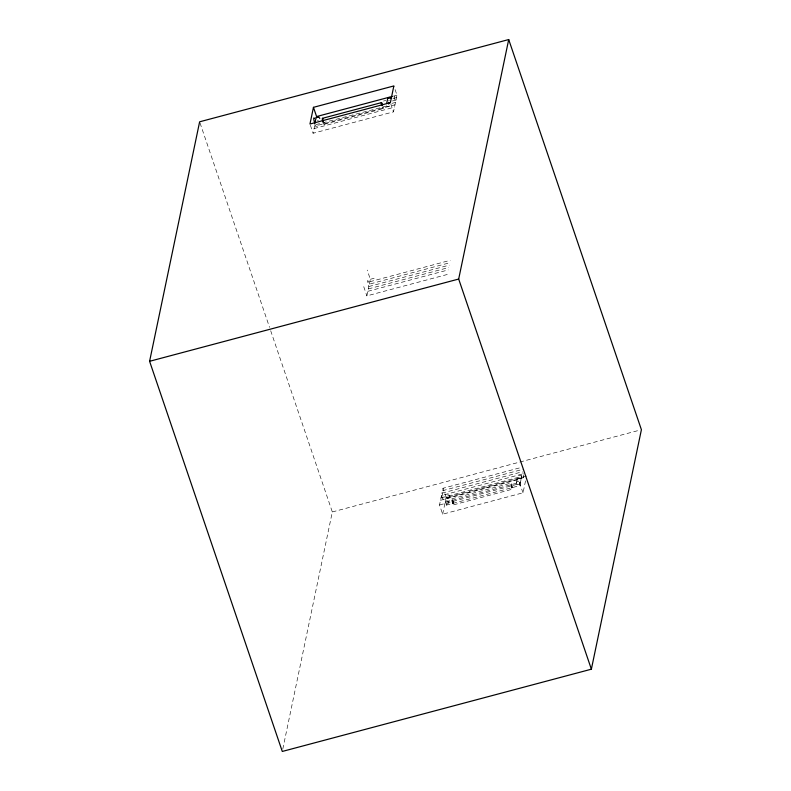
<?xml version="1.0" encoding="UTF-8"?>
<svg xmlns="http://www.w3.org/2000/svg" width="791" height="791" viewBox="0 0 791 791"><rect width="100%" height="100%" fill="white"/><g stroke="black" fill="none" stroke-linecap="round" stroke-linejoin="round"><path stroke-width="0.59" stroke-dasharray="3.96 2.97" d="M315.757 124.662L388.262 105.658M449.812 496.857L449.654 497.242A1.73 1.592 11.8 0 1 447.33 497.855L446.964 497.608A1.73 1.592 11.8 0 1 447.597 494.919A1.73 1.592 11.8 0 1 449.812 496.857L448.566 502.809M392.425 100.981L395.975 100.032A3.5 0.643 75.1 0 0 394.205 96.759A3.5 0.643 75.1 0 0 395.47 102.415L393.503 111.857L313.098 133.254L314.581 126.194L394.976 104.798M395.975 100.032L396.983 95.167L393.849 85.942M447.271 274.477L366.876 295.874L368.824 286.54A3.5 0.643 75.1 0 1 367.558 280.884A3.5 0.643 75.1 0 1 369.318 284.157L449.723 262.76M369.318 284.157L370.336 279.292L367.202 270.077M282.792 749.028L332.319 511.955L269.949 328.562M525.54 480.869L523.049 492.793L442.653 514.19L439.519 504.974L441.497 495.532L521.892 474.135A3.5 0.643 75.1 0 0 523.395 477.665A3.5 0.643 75.1 0 0 523.395 474.837M441.497 495.532A3.5 0.643 75.1 0 0 443.267 498.805A3.5 0.643 75.1 0 0 441.991 493.149L443.009 488.274L521.042 467.511M442.653 514.19L446.44 496.066M516.523 482.52L517.769 476.568M523.049 492.793L519.282 482.51L445.59 502.117L445.551 502.71L446.371 505.123L520.142 485.516L519.905 483.608L521.892 474.135M520.251 483.39L521.496 477.428M446.45 505.123L445.59 502.117M519.282 482.51L520.142 485.516M523.513 477.675L443.108 499.072M393.443 96.107L396.983 95.167M383.477 101.06L385.84 100.427M392.929 98.539L396.479 97.6M391.921 103.364L395.47 102.415M324.152 124.335L383.111 108.644M314.076 128.577L394.472 107.181M370.336 279.292L376.892 277.542M369.832 281.725L450.227 260.328M368.824 286.54L449.219 265.153M368.329 288.923L448.724 267.536M367.825 291.315L448.23 269.919M332.319 511.955L640.216 430.017M442.505 490.707L522.9 469.32M441.991 493.149L522.386 471.752M440.992 497.915L521.398 476.518M526.539 476.093L446.144 497.49L443.009 488.274M447.192 497.757L449.713 497.084M519.025 478.644L521.16 478.08M440.498 500.298L520.893 478.901M451.859 498.844L510.818 483.153M439.519 504.974L519.914 483.578M453.569 504.836L512.528 489.154M386.641 105.885L386.937 106.212A1.73 1.592 11.8 0 0 389.627 105.846M390.754 103.799L393.503 111.857M310.359 125.196L313.098 133.254M363.741 286.658L366.876 295.874M200.024 122.971L269.553 327.385M522.752 472.632A3.5 0.643 75.1 0 1 523.108 473.7M314.68 124.553A1.908 1.76 11.8 0 0 316.677 126.293A1.908 1.76 11.8 0 0 318.496 124.494L318.407 124.039A1.908 1.76 11.8 0 0 318.19 123.614M318.407 120.272A1.908 1.76 11.8 0 1 317.428 120.281M389.419 100.704A1.73 1.592 11.8 0 1 388.549 100.506M383.111 106.805A3.134 0.583 75.1 0 1 383.042 108.674A3.134 0.583 75.1 0 1 382.004 106.795M324.152 122.496A3.134 0.583 75.1 0 1 324.083 124.365A3.134 0.583 75.1 0 1 323.044 122.486M452.234 500.446L453.144 503.343L452.234 500.446M511.194 484.754L512.103 487.651L511.194 484.754M521.328 477.863L521.042 478.229A1.908 1.76 11.8 0 1 519.222 478.713L518.758 478.545A1.908 1.76 11.8 0 1 517.937 476.133A1.908 1.76 11.8 0 1 520.508 475.45A1.908 1.76 11.8 0 1 521.328 477.863M448.329 501.593L448.042 501.267A1.73 1.592 11.8 0 0 445.234 501.89A1.73 1.592 11.8 0 0 447.113 504.015A1.73 1.592 11.8 0 0 448.329 501.593M516.572 483.439L516.483 482.985A1.908 1.76 11.8 0 1 519.114 481.343A1.908 1.76 11.8 0 1 519.677 484.3A1.908 1.76 11.8 0 1 516.572 483.439M451.77 500.041A3.134 0.583 75.1 0 0 453.421 504.856A3.134 0.583 75.1 0 0 452.946 500.624A3.134 0.583 75.1 0 0 451.77 500.041M510.729 484.349A3.134 0.583 75.1 0 0 512.38 489.164A3.134 0.583 75.1 0 0 511.906 484.942A3.134 0.583 75.1 0 0 510.729 484.349"/><path stroke-width="1.19" d="M149.598 361.299L199.629 121.804L508.712 39.55L641.402 429.701L591.371 669.196L282.288 751.45L149.598 361.299L458.681 279.045L508.712 39.55M313.454 107.339L309.963 124.039L390.368 102.642L393.849 85.942L313.454 107.339L316.588 116.554L392.257 96.423M314.976 122.902L315.965 118.126M386.641 103.562L387.56 99.142M387.659 98.707L387.808 98.321A1.73 1.592 11.8 0 1 390.131 97.698L390.497 97.955A1.73 1.592 11.8 0 1 390.794 98.282M316.133 117.701L316.42 117.335A1.908 1.76 11.8 0 1 318.239 116.85L318.704 117.019A1.908 1.76 11.8 0 1 319.119 117.295M316.301 117.483L318.437 116.92M387.748 98.47L390.279 97.797M322.451 118.324L381.41 102.632A3.134 0.583 75.1 0 1 382.518 104.481M323.173 120.113L323.064 121.537M315.263 122.536L314.838 121.962L314.838 122.902M389.073 103.265L388.608 102.355L388.707 104.066M458.681 279.045L591.371 669.196M382.508 105.43L381.835 104.135L381.915 105.45M319.653 118.077A1.908 1.76 11.8 0 1 319.732 118.541M314.709 122.931A3.5 0.643 75.1 0 1 313.77 118.759A3.5 0.643 75.1 0 1 314.531 118.492M322.807 121.715A3.134 0.583 75.1 0 1 322.332 118.699A3.134 0.583 75.1 0 1 323.054 118.927M381.569 105.243A3.134 0.583 75.1 0 1 381.41 102.632"/></g></svg>
